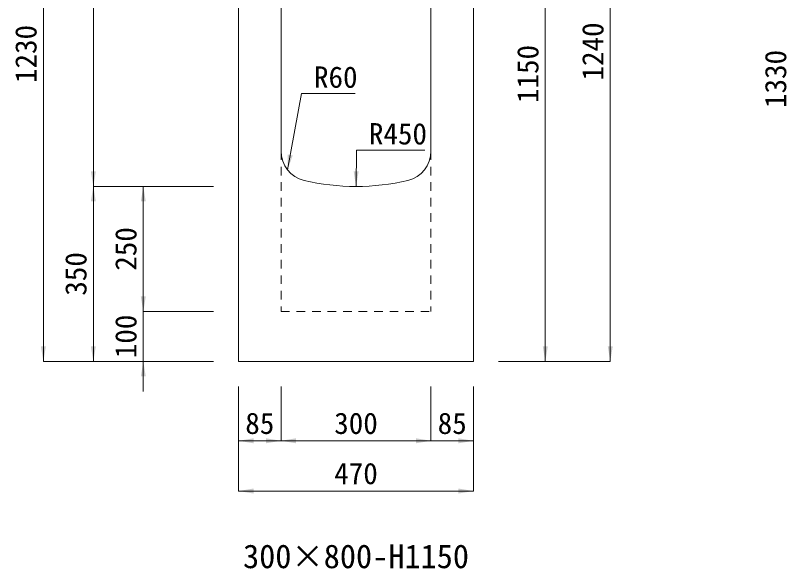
# Model space of a CAD drawing. Units: millimetres at full size. Extents: x -1934 to 78146, y -143454 to -112471.
# Drawn here: x 32943 to 34486, y -136446 to -135340 of the extents above; entities that cross this region are included whole.
import ezdxf
from ezdxf.enums import TextEntityAlignment as Align

# ---------------------------------------------------------------- set-up
doc = ezdxf.new("R2010")
doc.units = ezdxf.units.MM
doc.header["$LTSCALE"] = 23
doc.linetypes.add('USER3', pattern=[1.35, 0.75, -0.6])
for name, color, linetype, lineweight in [('0_2', 7, 'Continuous', 13), ('寸法線', 7, 'Continuous', 13), ('引出線', 4, 'Continuous', 13), ('本体', 2, 'Continuous', 13)]:
    doc.layers.add(name, color=color, linetype=linetype, lineweight=lineweight)
doc.styles.add('ＭＳ ゴシック', font='')
doc.styles.get('ＭＳ ゴシック').set_extended_font_data('MS Gothic')

# ---------------------------------------------------------------- blocks, each defined once
blk = doc.blocks.new('filled_arrow')
at = {"color": 0, "linetype": 'Continuous', "lineweight": -2}
blk.add_solid([(7.5, 1.25), (0, 0), (7.5, -1.25)], dxfattribs=at)

msp = doc.modelspace()

# ---------------------------------------------------------------- linework, layer by layer
at = {"layer": '寸法線'}
for p, q in [((34133.58, -136031.65), (34133.58, -134791.65)), ((32999.26, -136031.65), (32999.26, -134801.65)), ((33099.26, -134881.65), (33099.26, -135681.65)), ((34003.58, -136031.65), (34003.58, -134881.65)), ((33099.26, -136031.65), (33099.26, -135681.65)), ((33339.82, -135681.65), (33099.26, -135681.65)), ((33339.82, -135681.65), (33099.26, -135681.65)), ((33199.26, -135681.65), (33199.26, -135931.65)), ((33339.82, -135681.65), (33199.26, -135681.65)), ((33199.26, -135871.65), (33199.26, -136091.65)), ((33339.82, -135931.65), (33199.26, -135931.65)), ((33339.82, -135931.65), (33199.26, -135931.65)), ((33339.82, -136031.65), (32999.26, -136031.65)), ((33339.82, -136031.65), (33099.26, -136031.65)), ((33339.82, -136031.65), (33199.26, -136031.65)), ((33909.82, -136031.65), (34003.58, -136031.65)), ((33909.82, -136031.65), (34133.58, -136031.65)), ((33389.82, -136081.65), (33389.82, -136190.44)), ((33389.82, -136081.65), (33389.82, -136290.91)), ((33474.82, -136081.65), (33474.82, -136190.44)), ((33474.82, -136081.65), (33474.82, -136190.44)), ((33774.82, -136081.65), (33774.82, -136190.44)), ((33774.82, -136081.65), (33774.82, -136190.44)), ((33859.82, -136081.65), (33859.82, -136190.44)), ((33859.82, -136081.65), (33859.82, -136290.91)), ((33389.82, -136190.44), (33474.82, -136190.44)), ((33474.82, -136190.44), (33774.82, -136190.44)), ((33714.82, -136190.44), (33859.82, -136190.44)), ((33389.82, -136290.91), (33859.82, -136290.91))]:
    msp.add_line(p, q, dxfattribs=at)
at = {"layer": '引出線'}
for points in [[(33487.76, -135648.33), (33515.74, -135495.55), (33623.44, -135495.55)], [(33624.82, -135681.65), (33625.61, -135608.93), (33762.54, -135608.93)]]:
    msp.add_lwpolyline(points, dxfattribs=at)
at = {"layer": '本体', "lineweight": 20}
for p, q in [((33389.82, -134881.65), (33389.82, -136031.65)), ((33474.82, -135611.12), (33474.82, -134881.65)), ((33774.82, -135611.12), (33774.82, -134881.65)), ((33859.82, -136031.65), (33859.82, -134881.65)), ((33389.82, -136031.65), (33859.82, -136031.65))]:
    msp.add_line(p, q, dxfattribs=at)
at = {"layer": '本体', "linetype": 'USER3', "lineweight": 9}
for p, q in [((33474.82, -135611.12), (33474.82, -135931.65)), ((33774.82, -135611.12), (33774.82, -135931.65)), ((33474.82, -135931.65), (33774.82, -135931.65))]:
    msp.add_line(p, q, dxfattribs=at)
at = {"layer": '本体', "lineweight": 20}
for centre, radius, start, end in [((33534.82, -135611.12), 60, 180, 256.65776), ((33714.82, -135611.12), 60, 283.34229, 0), ((33624.82, -135231.65), 450, 256.65776, 283.34229)]:
    msp.add_arc(centre, radius, start, end, dxfattribs=at)

# ---------------------------------------------------------------- block references
at = {"layer": '寸法線', "xscale": 4, "yscale": 4}
for p, rotation in [((33099.26, -135681.65), 90), ((33099.26, -135681.65), 270), ((33199.26, -135681.65), 270), ((33199.26, -135931.65), 90), ((33199.26, -135931.65), 90), ((32999.26, -136031.65), 90), ((33099.26, -136031.65), 90), ((34003.58, -136031.65), 90), ((34133.58, -136031.65), 90), ((33199.26, -136031.65), 270), ((33474.82, -136190.44), 180), ((33774.82, -136190.44), 180), ((33774.82, -136190.44), 180), ((33859.82, -136190.44), 180), ((33859.82, -136290.91), 180)]:
    msp.add_blockref('filled_arrow', p, dxfattribs=dict(at, rotation=rotation))
for p in [(33389.82, -136190.44), (33474.82, -136190.44), (33389.82, -136290.91)]:
    msp.add_blockref('filled_arrow', p, dxfattribs=at)
at = {"layer": '引出線', "xscale": 4, "yscale": 4}
for p, rotation in [((33487.76, -135648.33), 79.6), ((33624.82, -135681.65), 89.4)]:
    msp.add_blockref('filled_arrow', p, dxfattribs=dict(at, rotation=rotation))

# ---------------------------------------------------------------- texts
at = {"layer": '0_2', "style": 'ＭＳ ゴシック'}
msp.add_text('300×800-H1150', height=47.47, dxfattribs=at).set_placement((33624.82, -136421.56), align=Align.MIDDLE_CENTER)
msp.add_text('300×800-H1150', height=47.47, dxfattribs=at).set_placement((33624.82, -136421.56), align=Align.MIDDLE_CENTER)
at = {"layer": '寸法線', "style": 'ＭＳ ゴシック'}
for s, p in [('1230', (32964.26, -135416.65)), ('1240', (34098.58, -135411.65)), ('1150', (33968.58, -135456.65)), ('1330', (34464.26, -135466.65)), ('250', (33164.26, -135806.65)), ('350', (33064.26, -135856.65)), ('100', (33164.26, -135981.65))]:
    msp.add_text(s, height=42.72, rotation=90, dxfattribs=at).set_placement(p, align=Align.MIDDLE_CENTER)
for s, p in [('85', (33432.32, -136155.44)), ('300', (33624.82, -136155.44)), ('85', (33817.32, -136155.44)), ('470', (33624.82, -136255.91))]:
    msp.add_text(s, height=42.72, dxfattribs=at).set_placement(p, align=Align.MIDDLE_CENTER)
at = {"layer": '引出線', "style": 'ＭＳ ゴシック'}
for s, p in [('R60', (33540.74, -135441.55)), ('R450', (33650.61, -135554.93))]:
    msp.add_text(s, height=42.72, dxfattribs=at).set_placement(p, align=Align.TOP_LEFT)

doc.saveas('drawing.dxf')
